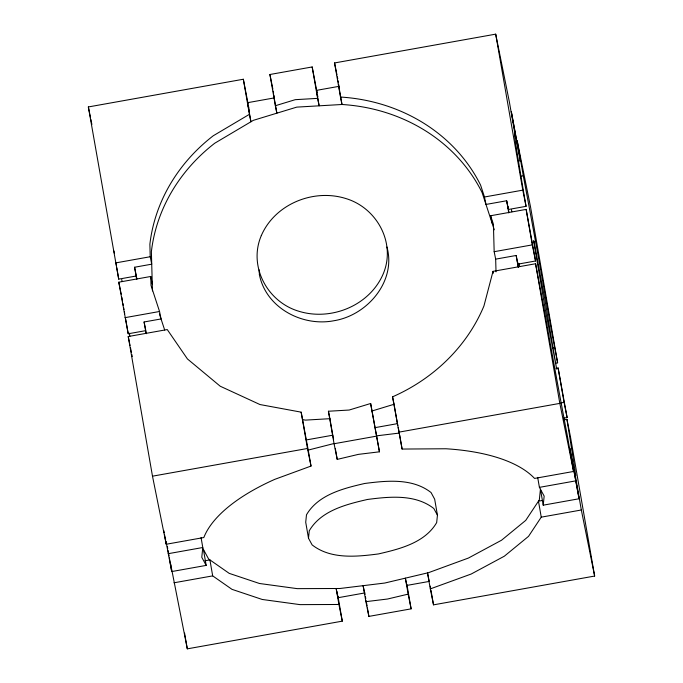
<?xml version="1.0" encoding="UTF-8"?>
<svg xmlns="http://www.w3.org/2000/svg" width="683" height="683" viewBox="0 0 683 683"><rect width="100%" height="100%" fill="white"/><g stroke="black" fill="none" stroke-linecap="round" stroke-linejoin="round"><path stroke-width="1.02" d="M201.058 537.53L202.791 547.518L201.775 557.294L206.181 565.396L171.723 571.56L165.995 541.457M308.494 538.221L309.262 530.776C321.07 510.577 346.213 504.378 367.471 499.461C389.438 496.618 415.255 493.929 433.825 508.519L437.444 515.178L436.668 522.615C424.869 542.823 399.726 549.012 378.459 553.93C356.492 556.773 330.674 559.471 312.105 544.88L308.494 538.221L305.719 522.239L306.488 514.794C318.295 494.594 343.429 488.396 364.696 483.479C386.663 480.644 412.481 477.946 431.05 492.537L434.67 499.196L437.444 515.178M579.064 498.761L569.793 448.236L579.064 498.761L543.216 505.172L544.163 496.106L539.408 487.363L537.675 477.374M493.006 271.356L483.948 305.95A173.917 157.491 -11.4 0 1 392.554 396.832L402.099 449.055L445.939 448.765A173.917 73.755 -9.9 0 1 534.558 478.424L573.558 471.458L567.419 436.104A173.917 1.801 79.9 0 1 546.007 319.892L535.574 263.749L493.006 271.356L493.382 273.217M542.55 500.451L538.469 501.177L541.243 517.159L528.522 536.36L504.336 556.201L471.193 574.027L430.299 588.891L433.517 604.848L594.645 576.051L570.39 436.411L566.95 419.336L563.842 419.891M136.856 278.988L136.344 275.983L118.714 279.134L88.355 106.949L243.336 79.245L249.423 114.326L213.267 135.763A173.917 157.491 -11.4 0 0 149.876 244.241L150.217 256.731L151.72 264.176L134.577 267.241L136.694 279.398M308.238 450.08L301.16 412.156L259.958 404.541L220.216 386.219L187.432 358.942L167.258 329.565L128.233 336.54L152.488 476.179L166.217 544.249L203.833 537.53A173.917 73.755 -9.9 0 1 274.737 479.364L311.013 466.062L308.238 450.08L334.439 443.412M274.378 98.941L276.854 113.182L275.351 105.728L295.261 99.675L317.629 98.369L319.132 105.822L316.451 90.378L338.836 86.374L341.987 104.49A173.917 157.491 -11.4 0 1 482.104 192.589L494.287 229.812M370.63 403.499L349.167 410.039L328.421 411.243L334.064 443.737L337.223 459.394L358.387 454.374L379.458 451.813L370.63 403.499L379.458 451.813M372.133 410.953L394.057 404.276L392.554 396.832M430.299 588.891L427.524 572.909L429.24 581.421L406.846 585.425L405.378 578.151L408.152 594.133L387.551 599.017L365.9 601.655L363.125 585.673L364.389 591.93M275.351 105.728L269.922 74.498L312.174 66.951L317.057 92.564M334.559 62.947L495.696 34.15L509.424 102.219L515.341 136.318A173.917 1.801 79.9 0 0 524.092 194.911L526.055 206.334L508.425 209.485L506.666 200.751L485.98 204.448L484.478 196.994L480.601 185.136A173.917 157.491 -11.4 0 0 340.484 97.046L334.559 62.947L336.967 74.857M274.199 97.925L247.613 102.681L250.926 121.779L249.423 114.326M518.277 161.128L520.352 160.761L511.328 111.679L520.352 160.761M521.214 176.205L523.289 175.838L529.103 206.701A173.917 1.801 79.9 0 1 552.265 334.619L557.61 362.818L555.535 363.185M115.453 262.946L150.217 256.731M484.478 196.994L522.794 190.147L526.055 206.334M150.764 276.478L151.02 285.451L159.549 311.491L161.043 318.944L144.087 321.975L145.838 330.632L128.208 333.782L118.791 282.19L150.764 276.478L152.266 283.923M492.119 223.187L490.616 215.743L526.141 209.399L535.549 260.991L517.919 264.142L516.169 255.476L495.67 259.139L496.02 271.86M124.955 317.672L159.549 311.491M495.67 259.139L494.168 251.694L532.296 244.881L535.549 260.991M552.453 347.912L554.528 347.545M556.039 368.342L558.113 367.966L567.112 417.544L564.021 418.098M306.197 439.954L332.792 435.199L333.62 439.306M375.035 427.652L397.421 423.648L397.805 425.535M560.939 402.902L564.047 402.347L567.112 417.544M152.488 476.179L307.47 448.483L311.013 466.062M334.064 443.737L376.307 436.181M398.701 432.185L559.829 403.388L573.558 471.458M168.12 553.708L202.791 547.518M539.408 487.363L575.462 480.917M204.891 560.794L209.912 559.898L212.686 575.88L231.998 589.352L262.221 599.469L299.999 604.626L338.922 604.481L342.285 621.154L187.304 648.85L171.459 568.256M173.986 582.795L212.686 575.88M541.243 517.159L581.327 509.996L594.645 576.051M338.922 604.481L336.147 588.507L338.008 597.727L364.602 592.972M365.9 601.655L368.88 616.399L411.123 608.852L406.863 584.341M376.683 435.831L399.324 433.073M332.792 435.199L329.923 418.688L305.446 420.113L302.663 419.601M202.424 547.621L208.605 558.984L229.223 573.37L259.446 583.487L297.225 588.644L339.972 588.49L384.777 583.034L428.582 572.653L468.418 558.054L501.553 540.219L525.739 520.378L539.331 499.879L540.441 489.19L543.216 505.172M490.616 215.743L493.408 224.263L494.168 251.694M386.954 246.998C396.481 281.336 367.258 315.435 333.867 320.745C301.784 326.935 265.269 307.316 259.241 273.823M159.404 313.932L164.671 330.009M337.359 76.838L337.761 78.827M340.484 97.046L341.987 104.49L296.755 107.12L253.367 120.328L214.769 143.208A173.917 157.491 -11.4 0 0 151.378 251.694L152.463 290.907M398.189 427.421L399.137 432.134M316.451 90.378L316.861 92.418M317.271 94.467L317.689 96.508M408.152 594.133L411.123 608.852M269.922 74.498L272.876 89.114M328.421 411.243L329.923 418.688M243.336 79.245L248.091 103.816M248.219 105.72L248.834 108.759M134.577 267.241L136.344 275.983M88.355 106.949L90.429 117.263M90.848 119.32L91.889 124.477M118.791 282.19L121.215 294.194M128.233 336.54L130.043 345.53M130.444 347.527L131.452 352.522M131.862 354.52L132.229 356.586M558.113 367.966L564.047 402.347M517.364 260.983L517.731 263.092M517.919 264.142L518.457 267.19M146.008 331.648L146.367 333.688M123.597 307.504L123.964 309.604M124.332 311.713L124.699 313.813M125.621 319.063L128.208 333.782M557.61 362.818L530.512 206.821L517.193 140.758L523.289 175.838M581.327 509.996L575.018 473.66L575.786 475.479L566.95 419.336M495.696 34.15L522.794 190.147M526.141 209.399L532.296 244.881M535.574 263.749L559.829 403.388M506.666 200.751L508.775 212.908M516.169 255.476L518.175 267.01M430.264 586.134L430.623 588.217M430.99 590.291L433.517 604.848M338.136 80.816L338.486 82.814M338.828 84.812L339.178 86.809M399.675 435.071L402.099 449.055M394.057 404.276L397.421 423.648M317.407 94.561L317.749 96.559M312.174 66.951L317.629 98.369M364.688 592.298L365.055 594.389M365.422 596.49L365.781 598.581M366.148 600.681L367.061 605.923M367.42 608.015L368.88 616.399M273.26 91.155L273.601 93.153M273.951 95.15L274.293 97.148M335.31 448.407L337.223 459.394M337.24 592.084L337.598 594.159M337.957 596.242L342.285 621.154M337.658 595.687L338.008 597.727M248.441 105.814L248.783 107.812M249.133 109.809L249.483 111.807M301.16 412.156L307.47 448.483M203.406 549.422L206.181 565.396M144.087 321.975L146.094 333.5M184.572 633.098L187.304 648.85M170.741 564.107L171.1 566.181M167.352 546.4L167.711 548.5M168.078 550.592L168.991 555.834M169.35 557.934L171.723 571.56M165.286 537.367L165.636 539.416M163.869 530.734L164.227 532.817M164.586 534.891L166.217 544.249M507.179 202.211L507.537 204.294M507.887 206.368L508.246 208.443M508.425 209.485L508.946 212.498M116.75 267.702L118.714 279.134M121.813 297.199L122.522 301.297M122.872 303.354L123.23 305.403M519.071 263.527L519.592 266.643M129.36 333.176L129.881 336.284M259.13 269.836L259.207 272.824M116.358 265.371A173.917 1.801 79.9 0 1 115.965 263.075M114.292 253.111A173.917 1.801 79.9 0 1 113.933 251.002M121.753 279.492A173.917 1.801 79.9 0 1 122.112 281.413M511.473 209.852A173.917 1.801 79.9 0 1 511.832 211.773M261.299 235.609C248.091 266.387 267.42 301.954 298.77 311.235C331.067 321.266 369.512 305.642 383.129 274.096C396.336 243.319 377.007 207.752 345.658 198.48C313.352 188.448 274.916 204.072 261.299 235.609M533.927 241.423L533.619 240.698L545.478 310.56L556.696 369.161L544.838 299.291L533.927 241.423"/></g></svg>
